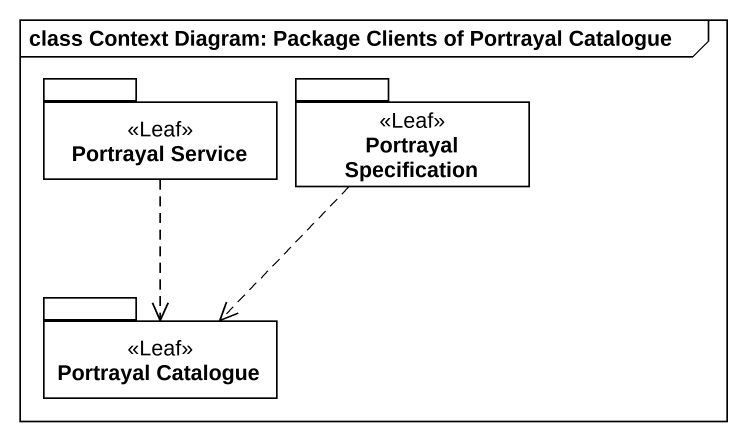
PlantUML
@startuml
mainframe class Context Diagram: Package Clients of Portrayal Catalogue
package "Portrayal Service" as Portrayal_Service <<Leaf>> {
}
package "Portrayal Specification" as Portrayal_Specification <<Leaf>> {
}
package "Portrayal Catalogue" as Portrayal_Catalogue <<Leaf>> {
}
Portrayal_Service ..> Portrayal_Catalogue
Portrayal_Specification ..> Portrayal_Catalogue
@enduml
